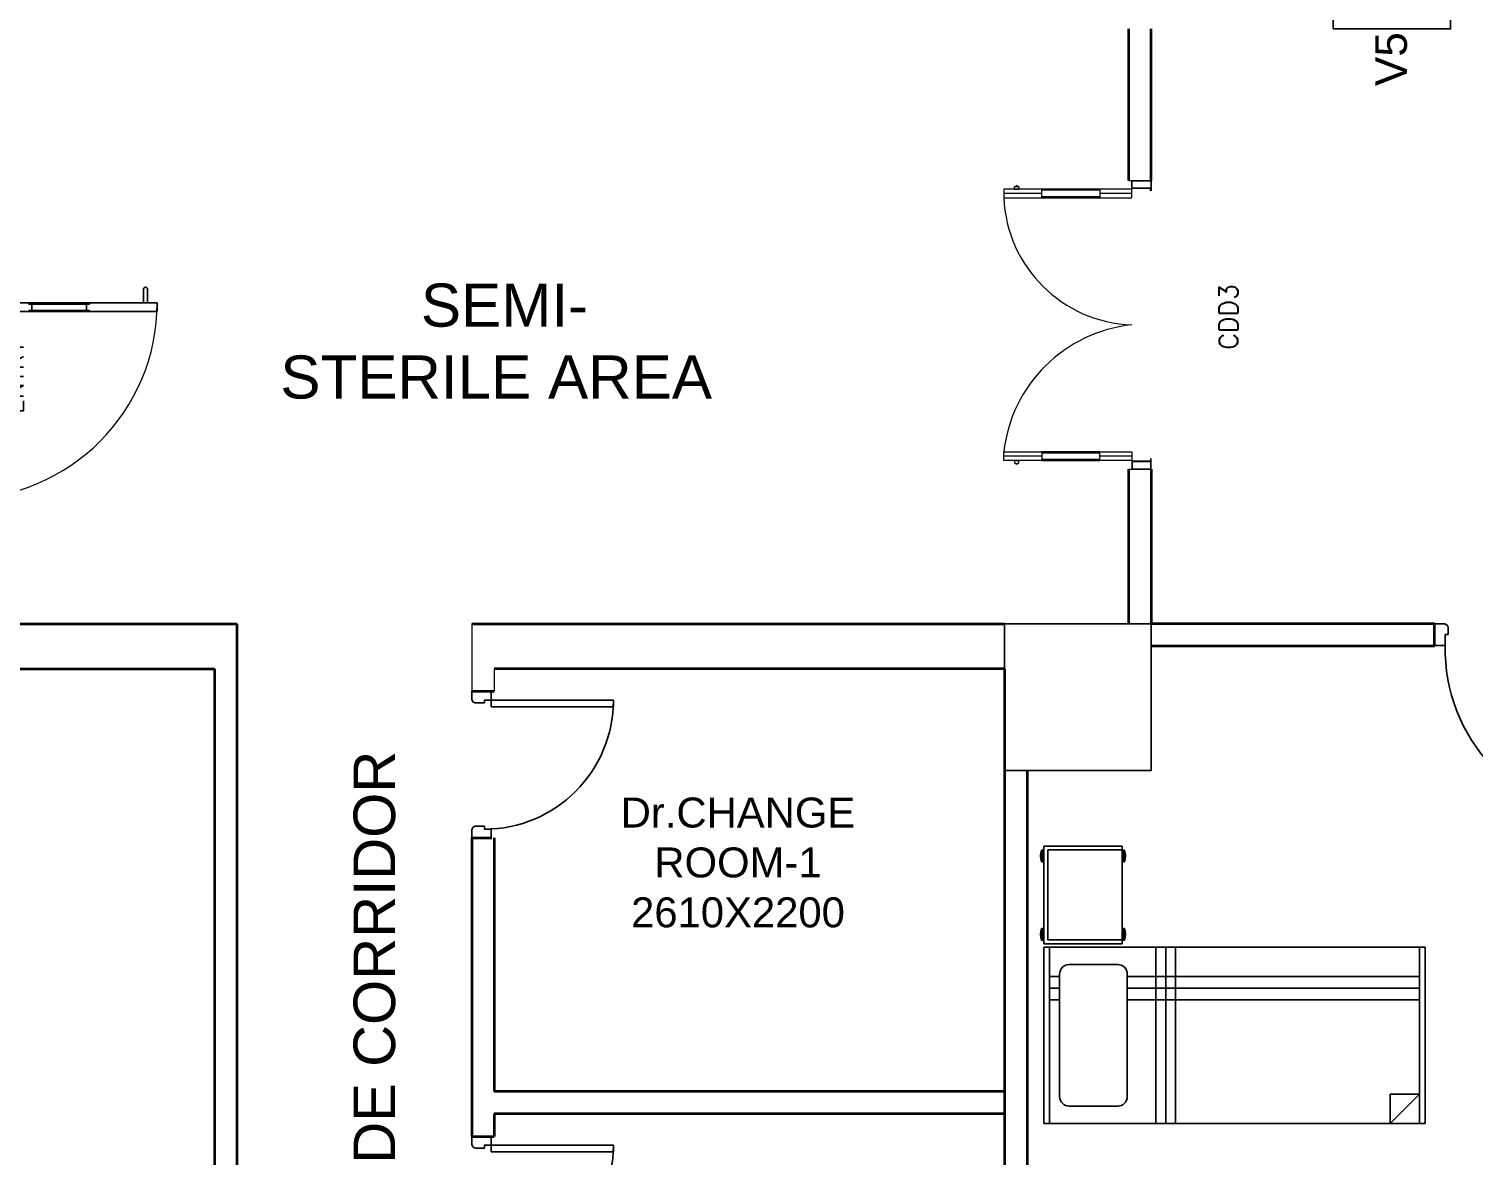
# Model space of a CAD drawing. Extents: x 3550807 to 4078732, y -628171 to -515859.
# Drawn here: x 3889336 to 3896725, y -534450 to -528689 of the extents above; entities that cross this region are included whole.
import ezdxf
from ezdxf.enums import TextEntityAlignment as Align

# ---------------------------------------------------------------- set-up
doc = ezdxf.new("R2010")
doc.units = 0
doc.header["$LTSCALE"] = 6
doc.header["$MEASUREMENT"] = 0
doc.layers.get('0').update_dxf_attribs({"linetype": 'CONTINUOUS'})
doc.layers.get('Defpoints').update_dxf_attribs({"linetype": 'CONTINUOUS'})
for name, color, linetype, lineweight in [('1200 Door', 144, 'CONTINUOUS', 5), ('Double Leaf Door', 4, 'CONTINUOUS', 18), ('WALL', 10, 'CONTINUOUS', 35)]:
    doc.layers.add(name, color=color, linetype=linetype, lineweight=lineweight)
for name, color, linetype in [('AIR SHOWER', 7, 'CONTINUOUS'), ('COL', 5, 'CONTINUOUS'), ('DIM', 7, 'CONTINUOUS'), ('DOOR', 44, 'CONTINUOUS'), ('furniture', 33, 'CONTINUOUS'), ('JOINERY', 7, 'CONTINUOUS'), ('Window', 161, 'CONTINUOUS')]:
    doc.layers.add(name, color=color, linetype=linetype)
doc.styles.add('ARIAL', font='arial.ttf')
doc.styles.add('ROMANS', font='romans.shx')
doc.styles.get("Standard").update_dxf_attribs({"font": 'SIMPLEX'})
doc.dimstyles.new('BIGDFD', dxfattribs={"dimtxt": 8, "dimasz": 4, "dimexe": 1, "dimexo": 2, "dimtad": 1, "dimlfac": 10, "dimtxsty": 'Standard', "dimcen": 2.5, "dimclrd": 5, "dimclre": 3, "dimclrt": 1, "dimadec": 0, "dimazin": 0, "dimtfac": 1, "dimtmove": 0, "dimatfit": 3, "dimfxl": 0, "dimarcsym": 0})
doc.dimstyles.new('BIGDFD$0', dxfattribs={"dimtxt": 8, "dimasz": 4, "dimexe": 1, "dimexo": 2, "dimtad": 1, "dimlfac": 10, "dimtxsty": 'Standard', "dimcen": 2.5, "dimclrd": 5, "dimclre": 3, "dimclrt": 1, "dimadec": 0, "dimazin": 0, "dimtfac": 1, "dimtmove": 0, "dimatfit": 3, "dimfxl": 0, "dimarcsym": 0})

# ---------------------------------------------------------------- blocks, each defined once
blk = doc.blocks.new('1000')
at = {"layer": 'DOOR', "color": 8}
for p, q in [((0, -111.1, 0), (0, 0)), ((0, 0), (55.2, 0, 0)), ((944.8, 0, 0), (944.8, -2.5, 0)), ((1000, 0), (944.8, 0, 0)), ((1000, -111.1, 0), (1000, 0)), ((55.2, 0, 0), (55.2, -2.5, 0)), ((70.2, -55, 0), (55.2, -55, 0)), ((55.2, -55, 0), (55.2, -111.1, 0)), ((70.2, -15, 0), (67.7, -15, 0)), ((70.2, -15, 0), (70.2, -55, 0)), ((929.8, -15, 0), (929.8, -55, 0)), ((929.8, -15, 0), (932.3, -15, 0)), ((929.8, -55, 0), (944.8, -55, 0)), ((944.8, -55, 0), (944.7, -111.1, 0)), ((55.2, -111.1, 0), (0, -111.1, 0)), ((55.2, -111.1, 0), (55.2, -1000.6, 0)), ((111.3, -111.1, 0), (55.2, -111.1, 0)), ((111.3, -1000.6, 0), (111.3, -111.1, 0)), ((944.7, -111.1, 0), (1000, -111.1, 0)), ((55.2, -1000.6, 0), (111.3, -1000.6, 0))]:
    blk.add_line(p, q, dxfattribs=at)
for centre, major_axis, ratio, start_param, end_param in [((55.2, -15, 0), (-8.84, 8.84, 0), 1, 3.926897, 5.497693), ((944.8, -15, 0), (-8.84, 8.84, 0), 1, -0.785492, 0.785304), ((71.4, -128.1, 0), (597.3, 637.4, 0), 0.999944, 3.940126, 5.484659)]:
    blk.add_ellipse(centre, major_axis=major_axis, ratio=ratio, start_param=start_param, end_param=end_param, dxfattribs=at)
blk = doc.blocks.new('A$C45A5314D')
at = {"layer": 'furniture', "color": 8, "ltscale": 0.75}
for p, q in [((-1950, 467.5), (-1950, 967.5)), ((-1950, 967.5), (-1550, 967.5)), ((-1550, 967.5), (-1550, 467.5)), ((-1962.2, 946.4), (-1950, 946.4)), ((-1962.2, 946.4), (-1962.2, 887.3)), ((-1962.2, 945.5), (-1950, 945.5)), ((-1962.2, 944.4), (-1950, 944.4)), ((-1962.2, 943.2), (-1950, 943.2)), ((-1962.2, 941.5), (-1950, 941.5)), ((-1962.2, 939.2), (-1950, 939.2)), ((-1962.2, 936.2), (-1950, 936.2)), ((-1962.2, 932), (-1950, 932)), ((-1962.2, 927.1), (-1950, 927.1)), ((-1962.2, 920.9), (-1950, 920.9)), ((-1962.2, 912.9), (-1950, 912.9)), ((-1962.2, 906.7), (-1950, 906.7)), ((-1962.2, 901.8), (-1950, 901.8)), ((-1962.2, 897.6), (-1950, 897.6)), ((-1962.2, 894.6), (-1950, 894.6)), ((-1962.2, 892.3), (-1950, 892.3)), ((-1962.2, 890.6), (-1950, 890.6)), ((-1962.2, 889.4), (-1950, 889.4)), ((-1962.2, 888.2), (-1950, 888.2)), ((-1962.2, 887.3), (-1950, 887.3)), ((-1930.3, 947.8), (-1930.3, 487.2)), ((-1930.3, 947.8), (-1550, 947.8)), ((-1537.8, 946.4), (-1550, 946.4)), ((-1537.8, 945.5), (-1550, 945.5)), ((-1537.8, 944.4), (-1550, 944.4)), ((-1537.8, 943.2), (-1550, 943.2)), ((-1537.8, 941.5), (-1550, 941.5)), ((-1537.8, 939.2), (-1550, 939.2)), ((-1537.8, 936.2), (-1550, 936.2)), ((-1537.8, 932), (-1550, 932)), ((-1537.8, 927.1), (-1550, 927.1)), ((-1537.8, 920.9), (-1550, 920.9)), ((-1537.8, 912.9), (-1550, 912.9)), ((-1537.8, 906.7), (-1550, 906.7)), ((-1537.8, 901.8), (-1550, 901.8)), ((-1537.8, 897.6), (-1550, 897.6)), ((-1537.8, 894.6), (-1550, 894.6)), ((-1537.8, 892.3), (-1550, 892.3)), ((-1537.8, 890.6), (-1550, 890.6)), ((-1537.8, 889.4), (-1550, 889.4)), ((-1537.8, 888.2), (-1550, 888.2)), ((-1537.8, 887.3), (-1550, 887.3)), ((-1537.8, 946.4), (-1537.8, 887.3)), ((-1962.2, 545.4), (-1950, 545.4)), ((-1962.2, 545.4), (-1962.2, 486.3)), ((-1962.2, 544.5), (-1950, 544.5)), ((-1962.2, 543.4), (-1950, 543.4)), ((-1962.2, 542.2), (-1950, 542.2)), ((-1962.2, 540.4), (-1950, 540.4)), ((-1962.2, 538.1), (-1950, 538.1)), ((-1962.2, 535.2), (-1950, 535.2)), ((-1962.2, 531), (-1950, 531)), ((-1962.2, 526.1), (-1950, 526.1)), ((-1962.2, 519.9), (-1950, 519.9)), ((-1537.8, 545.4), (-1550, 545.4)), ((-1537.8, 544.5), (-1550, 544.5)), ((-1537.8, 543.4), (-1550, 543.4)), ((-1537.8, 542.2), (-1550, 542.2)), ((-1537.8, 540.4), (-1550, 540.4)), ((-1537.8, 538.1), (-1550, 538.1)), ((-1537.8, 535.2), (-1550, 535.2)), ((-1537.8, 531), (-1550, 531)), ((-1537.8, 526.1), (-1550, 526.1)), ((-1537.8, 519.9), (-1550, 519.9)), ((-1537.8, 545.4), (-1537.8, 486.3)), ((-1962.2, 511.9), (-1950, 511.9)), ((-1962.2, 505.7), (-1950, 505.7)), ((-1962.2, 500.7), (-1950, 500.7)), ((-1962.2, 496.6), (-1950, 496.6)), ((-1962.2, 493.6), (-1950, 493.6)), ((-1962.2, 491.3), (-1950, 491.3)), ((-1962.2, 489.6), (-1950, 489.6)), ((-1962.2, 488.4), (-1950, 488.4)), ((-1962.2, 487.2), (-1950, 487.2)), ((-1962.2, 486.3), (-1950, 486.3)), ((-1962.2, 486.3), (-1950, 486.3)), ((-1550, 467.5), (-1950, 467.5)), ((-1550, 487.2), (-1930.3, 487.2)), ((-1537.8, 511.9), (-1550, 511.9)), ((-1537.8, 505.7), (-1550, 505.7)), ((-1537.8, 500.7), (-1550, 500.7)), ((-1537.8, 496.6), (-1550, 496.6)), ((-1537.8, 493.6), (-1550, 493.6)), ((-1537.8, 491.3), (-1550, 491.3)), ((-1537.8, 489.6), (-1550, 489.6)), ((-1537.8, 488.4), (-1550, 488.4)), ((-1537.8, 487.2), (-1550, 487.2)), ((-1537.8, 486.3), (-1550, 486.3))]:
    blk.add_line(p, q, dxfattribs=at)
at = {"layer": 'furniture', "color": 8}
for p, q in [((0, 450), (-1950, 450)), ((-1950, 450), (-1950, -450)), ((-1920.5, 450), (-1920.5, -450)), ((-1376.5, -450), (-1376.5, 450)), ((-1326.5, -450), (-1326.5, 450)), ((-1276.5, -450), (-1276.5, 450)), ((-29.5, -450), (-29.5, 450)), ((0, -450), (0, 450)), ((-1920.5, 300), (-1869, 300)), ((-1869, 312.7), (-1869, -312.7)), ((-1572.3, 361.9), (-1819.8, 361.9)), ((-1523.1, 312.7), (-1523.1, -312.7)), ((-1523.1, 300), (-29.5, 300)), ((-1920.5, 240.9), (-1869, 240.9)), ((-1523.1, 240.9), (-29.5, 240.9)), ((-1920.5, 181.9), (-1869, 181.9)), ((-1523.1, 181.9), (-29.5, 181.9)), ((-1819.8, -361.9), (-1572.3, -361.9)), ((-179.5, -450), (-29.5, -300)), ((-179.5, -450), (-179.5, -300)), ((-29.5, -300), (-179.5, -300)), ((-1950, -450), (0, -450))]:
    blk.add_line(p, q, dxfattribs=at)
at = {"layer": 'furniture', "color": 8, "ltscale": 0.75}
for centre, start, end in [((-1876, 916.9), 161.07537, 198.92466), ((-1624, 916.9), 341.07537, 18.92466), ((-1876, 515.9), 161.07537, 198.92466), ((-1624, 515.9), 341.07537, 18.92466)]:
    blk.add_arc(centre, 91.1, start, end, dxfattribs=at)
at = {"layer": 'furniture', "color": 8}
for centre, start, end in [((-1819.8, 312.7), 90.00001, 180.00001), ((-1572.3, 312.7), 0.00001, 90.00001), ((-1819.8, -312.7), 180.00001, 270.00001), ((-1572.3, -312.7), 270.00001, 0.00001)]:
    blk.add_arc(centre, 49.2, start, end, dxfattribs=at)
blk = doc.blocks.new('750')
at = {"layer": 'DOOR', "color": 8}
for p, q in [((-50, 705), (-47.5, 705)), ((-35, 690), (-35, 692.5)), ((50, 45), (50, 80)), ((50, 80), (675, 80)), ((675, 45), (675, 80)), ((-50, 45), (-47.5, 45)), ((-35, 60), (-35, 57.5)), ((50, 45), (675, 45))]:
    blk.add_line(p, q, dxfattribs=at)
for points in [[(15, 690), (15, 705), (50, 705), (50, 750), (-50, 750), (-50, 705)], [(-35, 690), (15, 690)], [(15, 60), (15, 45), (50, 45), (50, 0), (-50, 0), (-50, 45)], [(-35, 60), (15, 60)]]:
    blk.add_lwpolyline(points, dxfattribs=at)
for centre, radius, start, end in [((-35, 705), 12.5, 180, 270), ((15, 45), 660, 0, 90), ((-35, 45), 12.5, 90, 180)]:
    blk.add_arc(centre, radius, start, end, dxfattribs=at)
blk = doc.blocks.new('1800x80')
at = {"layer": 'Double Leaf Door'}
for points in [[(101770.4, -25417.9), (101775.3, -25417.9), (101775.3, -25121.4), (101770.4, -25121.4)], [(101814, -25121.4), (101809.1, -25121.4), (101809.1, -25417.9), (101814, -25417.9)], [(103113.4, -25121.4), (103118.4, -25121.4), (103118.4, -25417.9), (103113.4, -25417.9)], [(103157.1, -25417.9), (103152.1, -25417.9), (103152.1, -25121.4), (103157.1, -25121.4)]]:
    blk.add_hatch(color=6, dxfattribs=at).paths.add_polyline_path(points)
at = {"layer": 'Double Leaf Door', "color": 8}
for p, q in [((101770.4, -25581.8), (101770.4, -24927.6)), ((101770.4, -24927.6), (101814, -24927.6)), ((101792.2, -25121.4), (101792.2, -24927.6)), ((101814, -24927.6), (101814, -25581.8)), ((103157.1, -24927.6), (103113.4, -24927.6)), ((103113.4, -24927.6), (103113.4, -25581.8)), ((103135.3, -25121.4), (103135.3, -24927.6)), ((103157.1, -25581.8), (103157.1, -24927.6)), ((101756, -24985.1), (101756, -25003.1)), ((101770.4, -24983.1), (101758, -24983.1)), ((101758, -25005), (101770.4, -25005)), ((101770.4, -24983.1), (101770.4, -25005)), ((103157.1, -24983.1), (103169.5, -24983.1)), ((103157.1, -24983.1), (103157.1, -25005)), ((103169.5, -25005), (103157.1, -25005)), ((103171.5, -24985.1), (103171.5, -25003.1)), ((101792.2, -25581.8), (101792.2, -25417.9)), ((103135.3, -25581.8), (103135.3, -25417.9)), ((101726.2, -25581.8), (101726.2, -25681.8)), ((101766.4, -25581.8), (101726.2, -25581.8)), ((101728.2, -25583.8), (101728.2, -25679.8)), ((101764.4, -25583.8), (101728.2, -25583.8)), ((101764.4, -25678.9), (101764.4, -25583.8)), ((101766.4, -25676.9), (101766.4, -25581.8)), ((101814, -25581.8), (101770.4, -25581.8)), ((103113.4, -25581.8), (103157.1, -25581.8)), ((103161.1, -25676.9), (103161.1, -25581.8)), ((103161.1, -25581.8), (103201.2, -25581.8)), ((103163, -25678.9), (103163, -25583.8)), ((103163, -25583.8), (103199.3, -25583.8)), ((103199.3, -25583.8), (103199.3, -25679.8)), ((103201.2, -25581.8), (103201.2, -25681.8)), ((101726.2, -25681.8), (101766.4, -25681.8)), ((101728.2, -25679.8), (101766.4, -25679.8)), ((101776.3, -25678.9), (101764.4, -25678.9)), ((101778.3, -25676.9), (101766.4, -25676.9)), ((101766.4, -25679.8), (101776.3, -25679.8)), ((101766.4, -25681.8), (101778.3, -25681.8)), ((101776.3, -25679.8), (101776.3, -25678.9)), ((101778.3, -25681.8), (101778.3, -25676.9)), ((103149.1, -25681.8), (103149.1, -25676.9)), ((103149.1, -25676.9), (103161.1, -25676.9)), ((103161.1, -25681.8), (103149.1, -25681.8)), ((103151.1, -25679.8), (103151.1, -25678.9)), ((103151.1, -25678.9), (103163, -25678.9)), ((103161.1, -25679.8), (103151.1, -25679.8)), ((103199.3, -25679.8), (103161.1, -25679.8)), ((103201.2, -25681.8), (103161.1, -25681.8))]:
    blk.add_line(p, q, dxfattribs=at)
at = {"layer": 'Double Leaf Door', "color": 6}
for p, q in [((101814, -25121.4), (101770.4, -25121.4)), ((101770.4, -25121.4), (101770.4, -25417.9)), ((101775.3, -25417.9), (101775.3, -25121.4)), ((101809.1, -25417.9), (101809.1, -25121.4)), ((101814, -25417.9), (101814, -25121.4)), ((103113.4, -25417.9), (103113.4, -25121.4)), ((103113.4, -25121.4), (103157.1, -25121.4)), ((103118.4, -25417.9), (103118.4, -25121.4)), ((103152.1, -25417.9), (103152.1, -25121.4)), ((103157.1, -25121.4), (103157.1, -25417.9)), ((101770.4, -25417.9), (101814, -25417.9)), ((103157.1, -25417.9), (103113.4, -25417.9))]:
    blk.add_line(p, q, dxfattribs=at)
at = {"layer": 'Double Leaf Door', "color": 6, "ltscale": 100}
for p, q in [((101809.1, -25121.4), (101809.1, -25417.9)), ((103118.4, -25121.4), (103118.4, -25417.9))]:
    blk.add_line(p, q, dxfattribs=at)
at = {"layer": 'Double Leaf Door', "color": 6}
for points in [[(101770.4, -25121.4), (101770.4, -25417.9), (101775.3, -25417.9), (101775.3, -25121.4), (101770.4, -25121.4)], [(101814, -25121.4), (101814, -25417.9), (101809.1, -25417.9), (101809.1, -25121.4), (101814, -25121.4)], [(103113.4, -25121.4), (103113.4, -25417.9), (103118.4, -25417.9), (103118.4, -25121.4), (103113.4, -25121.4)], [(103157.1, -25121.4), (103157.1, -25417.9), (103152.1, -25417.9), (103152.1, -25121.4), (103157.1, -25121.4)]]:
    blk.add_lwpolyline(points, dxfattribs=at)
at = {"layer": 'Double Leaf Door', "ltscale": 5000}
for points in [[(101770.4, -25121.4), (101770.4, -25417.9), (101775.3, -25417.9), (101775.3, -25121.4), (101770.4, -25121.4)], [(103157.1, -25121.4), (103157.1, -25417.9), (103152.1, -25417.9), (103152.1, -25121.4), (103157.1, -25121.4)]]:
    blk.add_lwpolyline(points, dxfattribs=at)
at = {"layer": 'Double Leaf Door', "color": 8}
for centre, radius, start, end in [((101731.8, -25658.9), 736, 6.01421, 83.58626), ((103143.1, -25606.8), 679.9, 92.50464, 177.89489), ((101756, -24994.1), 3.72, 90, 270), ((101758, -24985.1), 1.98, 90, 180), ((101758, -25003.1), 1.98, 180, 270), ((103169.5, -24985.1), 1.98, 0, 90), ((103169.5, -25003.1), 1.98, 270, 0), ((103171.5, -24994.1), 3.72, 270, 90)]:
    blk.add_arc(centre, radius, start, end, dxfattribs=at)
blk = doc.blocks.new('*D24')
at = {"layer": 'AIR SHOWER', "color": 3, "lineweight": -2, "transparency": 16777216}
for p, q in [((72.76, 197.74), (72.76, 215.65)), ((162.76, 197.74), (162.76, 215.65))]:
    blk.add_line(p, q, dxfattribs=at)
at = {"layer": 'AIR SHOWER', "color": 5, "lineweight": -2, "transparency": 16777216}
blk.add_line((76.76, 214.65), (158.76, 214.65), dxfattribs=at)
at = {"layer": 'AIR SHOWER', "color": 5, "linetype": 'ByBlock', "transparency": 16777216}
for points in [[(76.76, 215.31), (76.76, 213.98), (72.76, 214.65)], [(158.76, 213.98), (158.76, 215.31), (162.76, 214.65)]]:
    blk.add_solid(points, dxfattribs=at)
at = {"layer": 'Defpoints', "color": 0, "linetype": 'ByBlock', "transparency": 16777216}
for p in [(162.76, 214.65), (72.76, 195.74), (162.76, 195.74)]:
    blk.add_point(p, dxfattribs=at)
at = {"layer": 'AIR SHOWER', "color": 1, "linetype": 'ByBlock', "transparency": 16777216, "insert": (130.44, 219.27), "char_height": 8, "attachment_point": 5}
blk.add_mtext('W1:900', dxfattribs=at)
blk = doc.blocks.new('*D25')
at = {"layer": 'AIR SHOWER', "color": 3, "lineweight": -2, "transparency": 16777216}
for p, q in [((0, 202.24), (0, 230.07)), ((170, 202.24), (170, 230.07))]:
    blk.add_line(p, q, dxfattribs=at)
at = {"layer": 'AIR SHOWER', "color": 5, "lineweight": -2, "transparency": 16777216}
blk.add_line((166, 229.07), (4, 229.07), dxfattribs=at)
at = {"layer": 'AIR SHOWER', "color": 5, "linetype": 'ByBlock', "transparency": 16777216}
for points in [[(4, 229.74), (4, 228.4), (0, 229.07)], [(166, 228.4), (166, 229.74), (170, 229.07)]]:
    blk.add_solid(points, dxfattribs=at)
at = {"layer": 'Defpoints', "color": 0, "linetype": 'ByBlock', "transparency": 16777216}
for p in [(0, 229.07), (0, 200.24), (170, 200.24)]:
    blk.add_point(p, dxfattribs=at)
at = {"layer": 'AIR SHOWER', "color": 1, "linetype": 'ByBlock', "transparency": 16777216, "insert": (115.34, 233.7), "char_height": 8, "attachment_point": 5}
blk.add_mtext('W:1700', dxfattribs=at)
blk = doc.blocks.new('nolllw new')
for p, q in [((-138.6, 13.9), (-138.1, 15.3)), ((-124.2, 15.9), (-137.1, 15.9)), ((-123.3, 15.4), (-107, -15.4)), ((-112.6, 13.9), (-2.6, 13.9)), ((8.1, 15.4), (-8.1, -15.4)), ((9, 15.9), (22, 15.9)), ((23.4, 13.9), (22.7, 15.9)), ((23.4, 13.9), (22.9, 15.3)), ((-100.3, -15.9), (-106.1, -15.9)), ((-14.9, -15.9), (-9, -15.9))]:
    blk.add_line(p, q)
at = {"color": 19}
for p, q in [((-124.2, 15.9), (-57.6, 15.9)), ((9, 15.9), (-57.6, 15.9)), ((-100.1, -34.1), (-15, -34.1))]:
    blk.add_line(p, q, dxfattribs=at)
at = {"color": 1}
for p, q in [((-74.6, 14.6), (-74.6, 10.7)), ((-40.6, 14.6), (-40.6, 10.7)), ((-100, -26.8), (-100, -34.1)), ((-15.1, -26.8), (-15.1, -34.1))]:
    blk.add_line(p, q, dxfattribs=at)
at = {"color": 3}
for p, q in [((-112.9, -4.5), (-112.9, -13.1)), ((-109.6, -16.1), (-109.9, -16.1)), ((-108.7, -16.7), (-100.8, -33.8)), ((-100.3, -34.1), (-100.1, -34.1)), ((-14.8, -34.1), (-15, -34.1)), ((-6.5, -16.7), (-14.4, -33.8)), ((-5.6, -16.1), (-5.3, -16.1)), ((-2.3, -4.5), (-2.3, -13.1))]:
    blk.add_line(p, q, dxfattribs=at)
for centre, radius, start, end in [((-137.1, 14.9), 1, 90, 159.38096), ((-124.2, 14.9), 1, 27.85965, 90), ((9, 14.9), 1, 90, 152.14035), ((22, 14.9), 1, 20.61904, 90), ((-106.1, -14.9), 1, 207.85965, 270), ((-100.3, -14.9), 1, 270, 343.32611), ((-60.8, -26.8), 40.2, 161.52124, 163.32611), ((-54.4, -26.8), 40.2, 16.67389, 18.47876), ((-14.9, -14.9), 1, 196.67389, 270), ((-9, -14.9), 1, 270, 332.14035)]:
    blk.add_arc(centre, radius, start, end)
at = {"color": 1}
for centre, radius, start, end in [((-60.8, -26.8), 39.2, 111.58911, 180), ((-75.6, 10.7), 1, 291.58911, 0), ((-74.2, 14.5), 0.396, 106.69839, 167.52754), ((-41, 14.5), 0.396, 12.47246, 73.30161), ((-39.6, 10.7), 1, 180, 248.41089), ((-54.4, -26.8), 39.2, 0, 68.41089)]:
    blk.add_arc(centre, radius, start, end, dxfattribs=at)
at = {"color": 3}
for centre, radius, start, end in [((-109.9, -13.1), 3, 180, 270), ((-109.6, -17.1), 1, 24.7129, 90), ((-100.3, -33.6), 0.5, 204.7129, 270), ((-14.8, -33.6), 0.5, 270, 335.2871), ((-5.6, -17.1), 1, 90, 155.2871), ((-5.3, -13.1), 3, 270, 0)]:
    blk.add_arc(centre, radius, start, end, dxfattribs=at)
blk = doc.blocks.new('*D26')
at = {"layer": 'AIR SHOWER', "color": 3, "lineweight": -2, "transparency": 16777216}
for p, q in [((172, 200.24), (208.02, 200.24)), ((172, 100.24), (208.02, 100.24))]:
    blk.add_line(p, q, dxfattribs=at)
at = {"layer": 'AIR SHOWER', "color": 5, "lineweight": -2, "transparency": 16777216}
blk.add_line((207.02, 104.24), (207.02, 196.24), dxfattribs=at)
at = {"layer": 'AIR SHOWER', "color": 5, "linetype": 'ByBlock', "transparency": 16777216}
for points in [[(207.68, 196.24), (206.35, 196.24), (207.02, 200.24)], [(206.35, 104.24), (207.68, 104.24), (207.02, 100.24)]]:
    blk.add_solid(points, dxfattribs=at)
at = {"layer": 'Defpoints', "color": 0, "linetype": 'ByBlock', "transparency": 16777216}
for p in [(170, 200.24), (207.02, 200.24), (170, 100.24)]:
    blk.add_point(p, dxfattribs=at)
at = {"layer": 'AIR SHOWER', "color": 1, "linetype": 'ByBlock', "transparency": 16777216, "insert": (202.39, 155.27), "char_height": 8, "attachment_point": 5, "rotation": 90}
blk.add_mtext('D:1000', dxfattribs=at)
blk = doc.blocks.new('*D27')
at = {"layer": 'AIR SHOWER', "color": 3, "lineweight": -2, "transparency": 16777216}
for p, q in [((166, 195.74), (188.83, 195.74)), ((166, 104.74), (188.83, 104.74))]:
    blk.add_line(p, q, dxfattribs=at)
at = {"layer": 'AIR SHOWER', "color": 5, "lineweight": -2, "transparency": 16777216}
blk.add_line((187.83, 191.74), (187.83, 108.74), dxfattribs=at)
at = {"layer": 'AIR SHOWER', "color": 5, "linetype": 'ByBlock', "transparency": 16777216}
for points in [[(188.5, 191.74), (187.17, 191.74), (187.83, 195.74)], [(187.17, 108.74), (188.5, 108.74), (187.83, 104.74)]]:
    blk.add_solid(points, dxfattribs=at)
at = {"layer": 'Defpoints', "color": 0, "linetype": 'ByBlock', "transparency": 16777216}
for p in [(164, 195.74), (164, 104.74), (187.83, 104.74)]:
    blk.add_point(p, dxfattribs=at)
at = {"layer": 'AIR SHOWER', "color": 1, "linetype": 'ByBlock', "transparency": 16777216, "insert": (183.21, 150.24), "char_height": 8, "attachment_point": 5, "rotation": 90}
blk.add_mtext('D1:910', dxfattribs=at)
blk = doc.blocks.new('AIR SHOWER')
at = {"layer": 'AIR SHOWER'}
h = blk.add_hatch(dxfattribs=at)
h.set_pattern_fill('ANSI37', color=8, scale=0.24, angle=180, style=0)
h.set_pattern_definition([(45, (-36516.70436, 5170.6153), (-0.538815367, 0.538815367), []), (135, (-36516.70436, 5170.6153), (-0.538815367, -0.538815367), [])])
h.paths.add_polyline_path([(63.7649, 110.1138), (54.9235, 110.1138), (54.9235, 189.8012), (63.7649, 189.8012)])
h = blk.add_hatch(dxfattribs=at)
h.set_pattern_fill('ANSI37', color=8, scale=0.24, angle=180, style=0)
h.set_pattern_definition([(45, (-52704.6564, 3586.6221), (-0.538815367, 0.538815367), []), (135, (-52704.6564, 3586.6221), (-0.538815367, -0.538815367), [])])
h.paths.add_polyline_path([(54.9235, 189.5272), (63.7649, 189.5272), (63.7649, 182.3028), (54.9235, 182.3028)])
at = {"layer": 'AIR SHOWER', "color": 8}
for p, q in [((159.5, 200.2351), (159.5, 300.4701)), ((164, 300.4701), (159.5, 300.4701)), ((164, 300.4701), (164, 200.2351)), ((171.05, 295.4201), (164, 295.4201)), ((171.05, 293.5201), (164, 293.5201)), ((159.5, 265.8021), (160.1, 265.8021)), ((160.1, 234.8021), (160.1, 265.8021)), ((160.1, 264.3021), (163.4, 264.3021)), ((163.4, 265.8021), (163.4, 234.8021)), ((163.4, 265.8021), (164, 265.8021)), ((159.5, 234.8021), (160.1, 234.8021)), ((160.1, 236.3021), (163.4, 236.3021)), ((163.4, 234.8021), (164, 234.8021)), ((0, 100.2351), (0, 200.2351)), ((0, 200.2351), (170, 200.2351)), ((63.7649, 200.2351), (63.7649, 195.7351)), ((63.7649, 100.2351), (63.7649, 200.2351)), ((164, 200.2351), (164, 195.7351)), ((170, 100.2351), (170, 200.2351)), ((170, 100.2351), (170, 200.2351)), ((63.7649, 195.7351), (164, 195.7351)), ((72.7649, 195.7351), (164, 195.7351)), ((72.7649, 195.7351), (72.7649, 104.7351)), ((162.7649, 195.7351), (162.7649, 104.7351)), ((162.7649, 195.7351), (162.7649, 104.7351)), ((54.9235, 165.7555), (36.841, 131.8309)), ((54.9235, 131.8309), (36.841, 165.7555)), ((63.7649, 104.7351), (164, 104.7351)), ((63.7649, 104.7351), (63.7649, 100.2351)), ((164, 100.2351), (164, 104.7351)), ((0, 100.2351), (170, 100.2351)), ((159.5, 100.2351), (159.5, 0)), ((164, 0), (164, 100.2351)), ((159.5, 65.6681), (160.1, 65.6681)), ((160.1, 65.6681), (160.1, 34.6681)), ((160.1, 64.1681), (163.4, 64.1681)), ((163.4, 34.6681), (163.4, 65.6681)), ((163.4, 65.6681), (164, 65.6681)), ((159.5, 34.6681), (160.1, 34.6681)), ((160.1, 36.1681), (163.4, 36.1681)), ((163.4, 34.6681), (164, 34.6681)), ((164, 0), (159.5, 0)), ((171.05, 6.95), (164, 6.95)), ((171.05, 5.05), (164, 5.05))]:
    blk.add_line(p, q, dxfattribs=at)
for points in [[(86.4277, 195.7351), (72.7649, 195.7351), (72.7649, 191.2865), (86.4277, 191.2865)], [(74.6432, 195.334), (85.2425, 195.334), (85.2425, 195.7351), (74.6432, 195.7351)], [(63.7649, 190.0987), (54.9235, 190.0987), (54.9235, 110.1138), (63.7649, 110.1138)], [(54.9235, 165.7555), (36.841, 165.7555), (36.841, 131.8309), (54.9235, 131.8309)], [(36.841, 162.4912), (13.6037, 162.4912), (13.6037, 133.8537), (36.841, 133.8537)], [(86.4277, 104.7351), (72.7649, 104.7351), (72.7649, 109.1836), (86.4277, 109.1836)], [(74.6432, 105.1361), (85.2425, 105.1361), (85.2425, 104.7351), (74.6432, 104.7351)], [(22.7846, 100.2351), (32.79, 100.2351), (32.79, 100.2351), (22.7846, 100.2351)], [(22.7846, 100.2351), (34.2228, 100.2351), (34.2228, 99.8821), (22.7846, 99.8821)], [(38.3459, 100.2351), (39.8996, 100.2351), (39.8996, 99.8823), (38.3459, 99.8823)]]:
    blk.add_lwpolyline(points, close=True, dxfattribs=at)
at = {"layer": 'AIR SHOWER', "color": 8, "lineweight": 0}
for centre, start, end in [((164, 200.2351), 90, 180), ((164, 100.2351), 180, 270)]:
    blk.add_arc(centre, 100.2351, start, end, dxfattribs=at)
at = {"layer": 'AIR SHOWER', "color": 8}
for centre in [(171.05, 294.4701), (171.05, 6)]:
    blk.add_arc(centre, 0.95, 270, 90, dxfattribs=at)
at = {"layer": 'AIR SHOWER', "color": 8, "xscale": -0.1, "yscale": 0.1, "zscale": 0.1}
for p, rotation in [((164.3039, 177.8504), 89.99999999999997), ((71.3723, 172.6198), 269.9999999999856), ((164.3039, 127.8504), 89.99999999999997), ((71.3723, 122.6198), 269.9999999999856)]:
    blk.add_blockref('nolllw new', p, dxfattribs=dict(at, rotation=rotation))
at = {"layer": 'AIR SHOWER', "color": 8}
for s, height, p in [('EXIT', 9.14932, (105.2922, 244.8428)), ('AIR SHOWER', 9.14932, (82.7486, 148.4504)), ('BLOWER', 4.57466, (21.8029, 145.8279)), ('CONTROLS', 4.57466, (21.5589, 94.8755)), ('ENTRY', 9.14932, (107.2005, 68.4017))]:
    blk.add_text(s, height=height, dxfattribs=at).set_placement(p)
for base, p1, p2, angle, text, dimstyle, picture, middle in [((0, 229.071), (170, 200.2351), (0, 200.2351), 180, 'W:1700', 'BIGDFD', '*D25', (115.3408, 229.071)), ((162.7649, 214.648), (72.7649, 195.7351), (162.7649, 195.7351), 180, 'W1:900', 'BIGDFD', '*D24', (130.4357, 214.648)), ((207.0183, 200.2351), (170, 100.2351), (170, 200.2351), 90, 'D:<>', 'BIGDFD$0', '*D26', (207.0183, 155.2726))]:
    dim = blk.add_linear_dim(base=base, p1=p1, p2=p2, angle=angle, text=text, dimstyle=dimstyle, dxfattribs=at)
    dim.commit()
    dim.dimension.update_dxf_attribs({"geometry": picture, "text_midpoint": middle, "dimtype": 160})
dim = blk.add_linear_dim(base=(187.8331, 104.7351), p1=(164, 195.7351), p2=(164, 104.7351), angle=90, text='D1:<>', dimstyle='BIGDFD$0', dxfattribs=at)
dim.commit()
dim.dimension.update_dxf_attribs({"geometry": '*D27', "text_midpoint": (183.2081, 150.2351)})
blk = doc.blocks.new('1232')
at = {"layer": 'COL', "color": 8}
blk.add_lwpolyline([(-10795, 6155.2), (-10045, 6155.2), (-10045, 5405.2), (-10795, 5405.2)], close=True, dxfattribs=at)
at = {"layer": 'WALL', "color": 8, "linetype": 'ByBlock'}
for p, q in [((-10160, 8420.2), (-10160, 9195.2)), ((-10045, 8420.2), (-10045, 9195.2)), ((-10160, 6155.2), (-10160, 6945.2)), ((-10045, 6945.2), (-10045, 6155.2)), ((-16755, 6155.2), (-14720, 6155.2)), ((-14720, 6155.2), (-14720, 1450.2)), ((-13520, 6155.2), (-10795, 6155.2)), ((-8597.6, 6155.2, 0), (-10045, 6155.2)), ((-8597.6, 6040.2, 0), (-8597.6, 6155.2, 0)), ((-8597.6, 6040.2, 0), (-10045, 6040.2)), ((-16755, 5925.2), (-14835, 5925.2)), ((-14835, 5925.2), (-14835, -519.8)), ((-10795, 5925.2), (-13405, 5925.2)), ((-10795, 5925.2), (-10795, 1450.2)), ((-13520, 5810), (-13405, 5810)), ((-10680, 5405.2), (-10680, 795.2)), ((-13520, 5060.2), (-13520, 3535)), ((-13520, 5060.2), (-13417, 5060.2)), ((-13405, 5060.2), (-13405, 3765.2)), ((-10795, 3765.2), (-13405, 3765.2)), ((-13405, 3650.2), (-13405, 3535)), ((-10795, 3650.2), (-13405, 3650.2)), ((-13520, 3535), (-13405, 3535))]:
    blk.add_line(p, q, dxfattribs=at)
at = {"layer": 'WALL', "color": 8, "lineweight": 0}
for p, q in [((-10160, 8420.2), (-10045, 8420.2)), ((-10160, 6945.2), (-10045, 6945.2)), ((-13520, 6155.2), (-13520, 5810)), ((-13405, 5925.2), (-13405, 5810))]:
    blk.add_line(p, q, dxfattribs=at)
at = {"layer": 'Window', "color": 8, "linetype": 'Continuous', "elevation": 0}
blk.add_lwpolyline([(-9114.9, 9195.2), (-9114.9, 9310.2), (-8514.9, 9310.2), (-8514.9, 9195.2)], close=True, dxfattribs=at)
at = {"layer": 'AIR SHOWER', "color": 8, "xscale": 10, "yscale": 10, "zscale": 10, "rotation": 90}
blk.add_blockref('AIR SHOWER', (-15127.6, 6155.2), dxfattribs=at)
at = {"layer": 'DOOR', "color": 8, "linetype": 'Continuous', "xscale": -1, "rotation": 359.9999867131476}
blk.add_blockref('1000', (-7597.6, 6155.2, 0), dxfattribs=at)
at = {"layer": 'DOOR', "color": 8, "xscale": -1, "rotation": 180}
for p in [(-13470, 5810.2), (-13470, 3535.2)]:
    blk.add_blockref('750', p, dxfattribs=at)
at = {"layer": 'Double Leaf Door', "color": 8, "rotation": 90}
blk.add_blockref('1800x80', (-35726.8, -94781.1), dxfattribs=at)
at = {"layer": 'furniture', "color": 8, "linetype": 'Continuous', "rotation": 1.312676974619594e-05}
blk.add_blockref('A$C45A5314D', (-8644.6, 4051.6), dxfattribs=at)
at = {"layer": '1200 Door', "color": 8, "linetype": 'ByBlock', "style": 'ROMANS'}
blk.add_text('CDD3', height=94.18, rotation=90, dxfattribs=at).set_placement((-9603.1, 7556.1, -35804.4))
at = {"layer": 'DIM', "color": 8, "style": 'ARIAL'}
blk.add_text('1200 WIDE CORRIDOR', height=212.5, rotation=90, dxfattribs=at).set_placement((-13847.7, 3898), align=Align.BOTTOM_CENTER)
at = {"layer": 'DIM', "color": 8, "insert": (-12158.3, 4934), "char_height": 153, "width": 1198.956, "attachment_point": 5, "style": 'ARIAL'}
blk.add_mtext('Dr.CHANGE\\PROOM-1\\P2610X2200', dxfattribs=at)
at = {"layer": 'JOINERY', "color": 8, "style": 'ARIAL', "width": 1}
blk.add_text('V5', height=161.2, rotation=90, dxfattribs=at).set_placement((-8738.1, 8903, -101230.8))
at = {"layer": 'WALL', "color": 8, "linetype": 'Continuous', "insert": (-13394.7, 7598.3), "char_height": 220.414, "width": 4941.395, "attachment_point": 5, "style": 'ARIAL'}
blk.add_mtext(' SEMI-\\PSTERILE AREA', dxfattribs=at)

msp = doc.modelspace()

# ---------------------------------------------------------------- block references
at = {"linetype": 'ByBlock'}
msp.add_blockref('1232', (3905120.1, -537884), dxfattribs=at)

doc.saveas('drawing.dxf')
